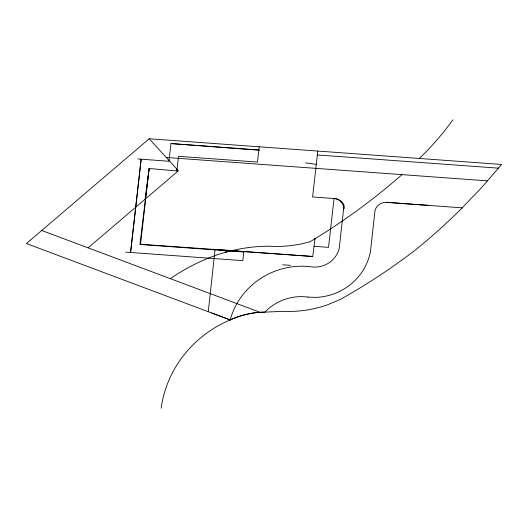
<?xml version="1.0" encoding="UTF-8"?>
<svg xmlns="http://www.w3.org/2000/svg" width="528" height="528" viewBox="0 0 528 528"><rect width="100%" height="100%" fill="white"/><g stroke="black" fill="none" stroke-linecap="round" stroke-linejoin="round"><path stroke-width="0.79" d="M208.27 311.705L215.081 249.44M243.844 251.506L242.807 260.654L125.697 252.113M259.202 146.797L257.466 162.07L178.537 156.321L176.84 170.973L149.127 168.485L145.081 199.228M317.803 151.067L312.602 196.951L334.052 198.508A8.422 6.065 30.8 0 1 342.316 202.376A8.422 6.065 30.8 0 1 343.616 209.669M314.82 238.9L314.919 238.049M237.996 251.084L140.534 244.279L149.127 168.485L139.96 244.438L243.791 252.008M258.839 149.972L170.986 143.563L168.94 161.271L137.881 158.941M227.621 250.444L312.734 256.476L315.025 238.775M176.84 170.973L177.085 169.343M419.272 158.459L421.357 156.46A270.145 256.78 -20.8 0 0 452.899 119.783M149.2 138.778L26.4 243.527L230.188 319.915A81.253 77.233 -20.8 0 1 244.226 314.893L250.048 313.586A81.253 77.233 -20.8 0 1 264.825 312.127L283.741 311.335A112.075 106.531 -20.8 0 0 327.023 304.986L340.593 299.323A605.418 575.461 -20.8 0 0 366.452 283.972L372.794 279.946A605.418 575.461 -20.8 0 0 409.781 254.258L415.754 249.731A588.918 559.779 -20.8 0 0 460.904 209.167L481.84 187.301L501.6 164.459L149.2 138.778L178.418 170.795L88.097 247.837M282.685 264.799L290.519 265.36M421.087 204.851L428.109 205.366M307.857 297.086L315.038 297.389A55.81 53.044 -20.8 0 0 370.583 250.43L375.019 210.52A10.883 10.349 -20.8 0 1 386.681 202.343L421.331 204.838M218.843 249.698L312.734 256.476M317.361 154.955L498.511 168.161M166.241 157.456L487.595 180.873M386.681 202.343L462.211 207.847M314.048 246.305L328.515 247.361L334.052 198.508A10.87 10.336 -20.8 0 1 343.682 208.309L339.26 248.147A24.215 23.021 -20.8 0 1 311.395 266.838A71.953 68.389 -20.8 0 0 230.195 319.915A112.82 108.603 -21.7 0 0 161.139 408.217M225.053 251.803L226.868 251.929M170.986 143.563L259.67 150.236M308.035 297.099L304.121 296.71A48.352 45.962 -20.8 0 0 264.825 312.127L258.39 312.365A84.711 80.52 -20.8 0 0 247.863 314.028L242.682 315.335A84.711 80.52 -20.8 0 0 232.604 318.866L230.155 319.935L211.675 312.979M305.547 162.875L316.298 164.353M41.725 230.459L259.901 312.239M402.006 174.636A622.202 591.413 -20.8 0 1 318.384 236.709L310.292 241.685L303.521 243.408A118.642 112.768 -20.8 0 1 268.943 246.206A157.047 149.272 -20.8 0 0 234.874 249.955L223.753 252.78A157.047 149.272 -20.8 0 0 202.224 260.726A196.264 186.549 -20.8 0 0 170.313 278.659M140.191 167.68L130.581 252.47L141.174 159.185L140.191 167.68M230.195 319.592L230.155 319.935L230.195 319.592"/></g></svg>
